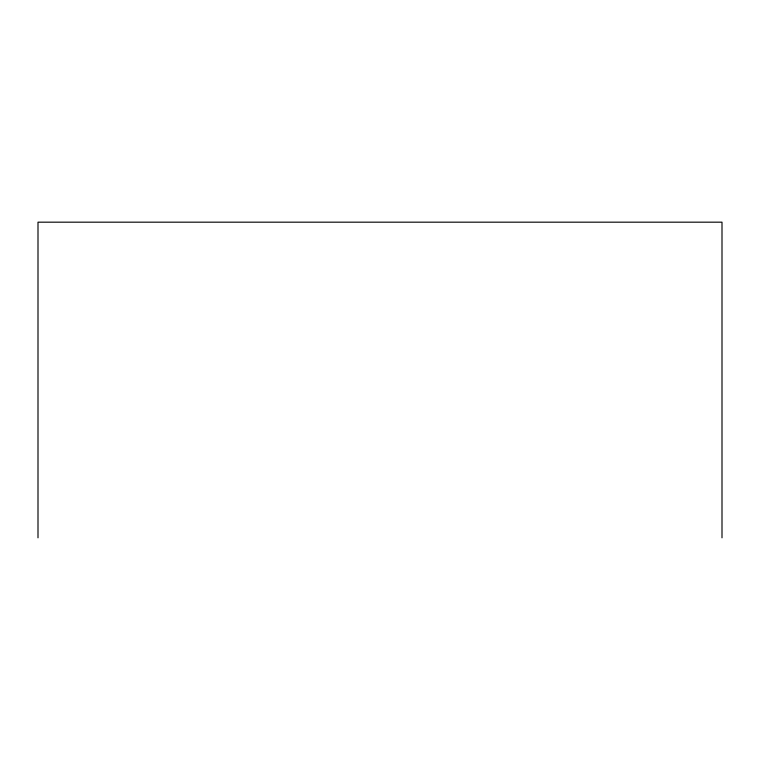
<?xml version="1.0" encoding="UTF-8"?>
<svg xmlns="http://www.w3.org/2000/svg" width="760" height="760" viewBox="0 0 760 760"><rect width="100%" height="100%" fill="white"/><g stroke="black" fill="none" stroke-linecap="round" stroke-linejoin="round"><path stroke-width="1.14" d="M722 537.823L722 222.177L38 222.177L38 537.823"/></g></svg>
